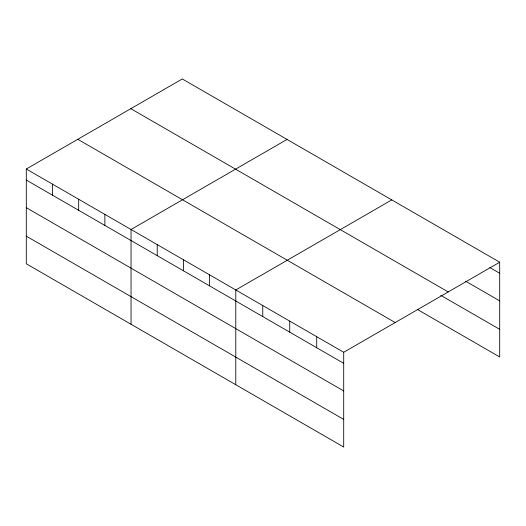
<?xml version="1.0" encoding="UTF-8"?>
<svg xmlns="http://www.w3.org/2000/svg" width="526" height="526" viewBox="0 0 526 526"><rect width="100%" height="100%" fill="white"/><g stroke="black" fill="none" stroke-linecap="round" stroke-linejoin="round"><path stroke-width="0.79" d="M343.702 390.943L343.702 352.275L26.3 169.024L26.3 263.796L343.702 447.041L343.702 390.943L26.3 207.691M26.3 169.024L182.298 78.959L499.7 262.204L499.7 356.976L417.342 309.426M287.038 139.429L131.04 229.494L131.04 324.266M391.785 199.9L235.786 289.971L235.786 384.736M343.702 352.275L499.7 262.204M489.759 267.51L499.7 273.25M465.622 281.206L499.7 300.879M130.816 108.678L448.218 291.93M440.775 295.323L499.7 329.348M77.782 139.298L395.184 322.55M26.3 180.063L343.702 363.315M26.3 236.161L343.702 419.413M316.724 336.699L316.724 347.739M289.741 321.123L289.741 332.162M262.763 305.547L262.763 316.586M209.598 274.848L209.598 285.888M183.416 259.732L183.416 270.772M157.228 244.616L157.228 255.656M104.858 214.378L104.858 225.417M78.67 199.262L78.67 210.301M52.488 184.139L52.488 195.179"/></g></svg>
